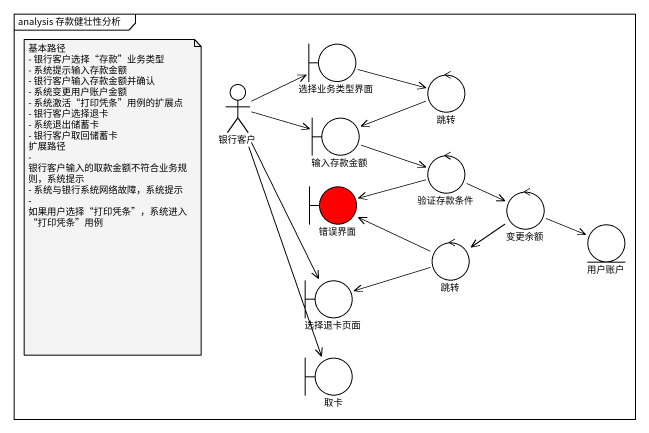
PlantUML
@startuml
mainframe analysis 存款健壮性分析
boundary 选择业务类型界面
control 跳转
actor 银行客户
boundary 输入存款金额
control 验证存款条件
boundary 错误界面 #FF0000
control 变更余额
entity 用户账户
control "跳转" as 跳转_2
boundary 选择退卡页面
boundary 取卡
选择业务类型界面 -right-> 跳转
跳转 -left-> 输入存款金额
银行客户 -right-> 选择业务类型界面
银行客户 -right-> 输入存款金额
银行客户 --> 选择退卡页面
银行客户 --> 取卡
输入存款金额 -right-> 验证存款条件
验证存款条件 -left-> 错误界面
验证存款条件 -right-> 变更余额
变更余额 -right-> 用户账户
变更余额 --> 跳转_2
跳转_2 -left-> 错误界面
跳转_2 -left-> 选择退卡页面
note as N1
  基本路径
  - 银行客户选择“存款”业务类型
  - 系统提示输入存款金额
  - 银行客户输入存款金额并确认
  - 系统变更用户账户金额
  - 系统激活“打印凭条”用例的扩展点
  - 银行客户选择退卡
  - 系统退出储蓄卡
  - 银行客户取回储蓄卡
  扩展路径
  - 银行客户输入的取款金额不符合业务规则，系统提示
  - 系统与银行系统网络故障，系统提示
  - 如果用户选择“打印凭条”，系统进入“打印凭条”用例
end note
@enduml
